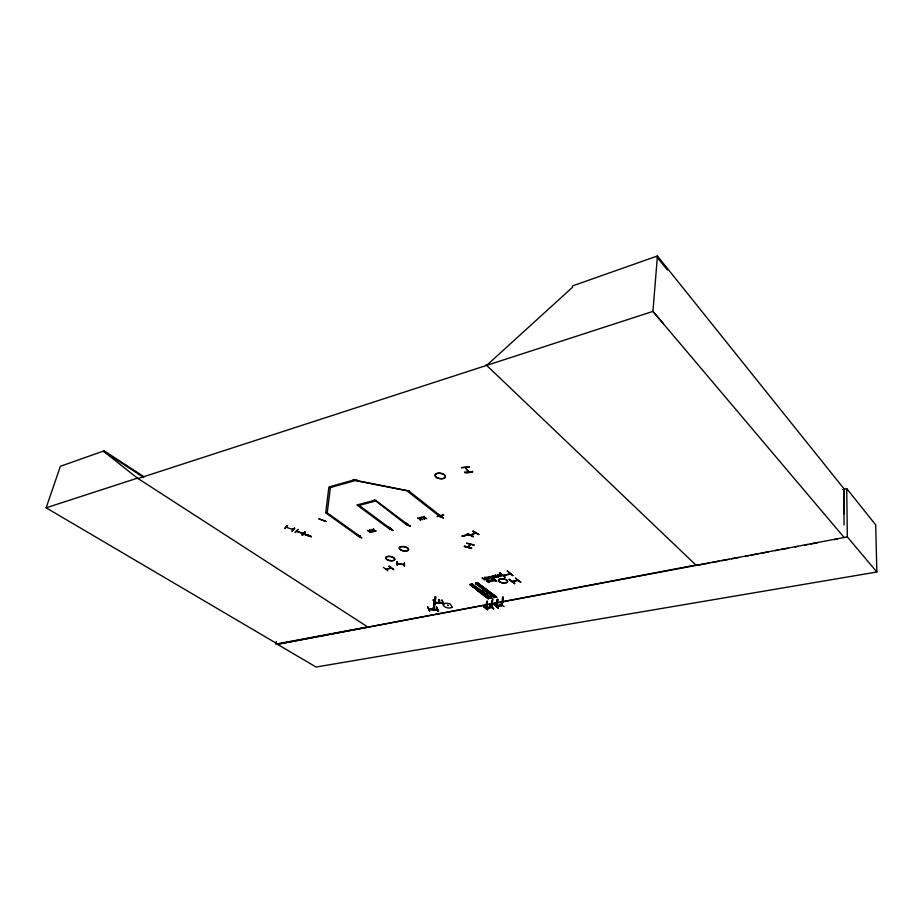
<?xml version="1.0" encoding="UTF-8"?>
<svg xmlns="http://www.w3.org/2000/svg" width="923" height="923" viewBox="0 0 923 923"><rect width="100%" height="100%" fill="white"/><g stroke="black" fill="none" stroke-linecap="round" stroke-linejoin="round"><path stroke-width="1.38" d="M466.83 543.186L474.064 545.193M325.957 521.553L318.977 518.714M318.931 518.968L325.992 521.264M486.663 365.381L572.398 287.388L572.572 285.899L657.43 255.971L652.919 311.409L844.21 537.578M510.661 573.737L503.22 575.248M510.892 573.91L503.404 575.79M502.597 596.973L501.558 605.615L501.639 604.992M503.266 596.985L502.089 605.534L502.931 598.3M512.669 575.652L507.142 570.979M512.98 575.617L507.477 570.91M504.154 606.584L500.185 603.861M498.235 607.68L494.232 604.657L498.189 607.957M494.267 604.634L498.282 607.646M497.37 576.702L495.709 575.421L497.416 576.333M498.408 576.679L497.901 577.14L497.82 576.252M493.574 608.892L489.605 605.534L493.62 608.534M498.362 577.048L498.12 576.46M501.201 575.571L500.739 576.01L499.135 574.371M504.893 577.233L499.355 572.583M500.624 574.071L501.766 575.56L499.539 574.291M505.204 577.187L499.689 572.514M497.197 599.362L496.297 606.549L502.112 605.5M496.447 606.549L497.335 599.465M500.739 576.01L500.774 575.237M501.016 575.421L502.32 575.583L501.027 573.979M497.728 599.269L496.874 606.492L497.866 599.373M492.836 580.394L491.29 580.14L492.882 580.036M492.017 579.379C495.19 580.694 491.451 582.194 493.113 580.209M495.686 580.855L493.378 579.102M494.336 575.744L494.013 575.502M496.678 580.659L496.228 581.098L493.978 578.975M496.62 581.017L494.382 578.894M492.04 600.504L490.851 607.461L491.59 606.723M494.255 576.114C491.463 575.594 494.855 578.34 495.178 576.402M491.901 600.388L490.955 607.426M495.755 575.064L495.674 575.687L495.466 575.133M495.466 576.506C495.178 578.79 490.471 575.664 493.967 575.871M492.628 598.889L491.44 607.357L485.752 608.395L486.756 601.358M495.132 576.76L495.743 576.448M486.363 607.646L485.833 608.499L491.613 607.484L492.767 598.992M496.851 576.91L495.974 576.633M497.116 576.402L496.147 576.367M496.793 577.279L496.378 576.552M488.959 580.636L490.967 581.236L489.017 580.279M491.082 578.086L489.709 577.683M489.951 580.994C487.748 585.009 488.279 579.944 486.352 581.236C488.417 578.375 487.725 584.317 489.548 581.559M489.894 578.213L489.975 577.625M486.894 601.461L485.971 608.499M491.348 577.567L490.378 577.544M487.413 601.358L486.398 608.442L487.275 601.254M487.702 579.656L491.451 581.352L490.182 581.167M491.036 578.444L490.609 577.717M487.644 580.025L489.905 581.744L490.355 581.305M492.224 576.171C486.836 576.944 496.805 578.363 491.024 576.806M491.059 577.752L491.232 576.967M483.802 606.607L487.794 609.607M492.444 577.071C489.432 577.129 493.424 578.317 492.49 576.713M493.113 580.602L490.805 580.232L492.201 579.506M492.374 580.048L492.421 579.298M495.236 581.294L492.986 579.183M487.517 578.34L486.19 578.156M482.21 578.179L485.948 579.321L484.425 579.863L482.256 577.821M483.698 578.917C486.133 578.156 485.06 580.913 483.756 578.548M486.225 578.963L484.61 577.337M486.133 578.513L485.002 577.256M473.061 531.013L478.714 534.255M471.665 548.054L464.465 546.047M473.407 536.367C466.876 534.867 463.934 530.633 473.084 536.794M474.087 544.916L466.796 543.266M468.446 534.382L468.642 534.959L462.181 535.802M468.469 546.647L468.261 547.42M464.765 472.022C464.338 473.511 473.337 472.622 472.611 471.295M452.166 607.403L450.228 603.942C436.567 600.585 445.394 610.749 452.178 607.311M354.351 480.122L354.236 480.906L330.411 487.575L328.865 487.275L325.75 512.553L327.238 512.842L360.282 536.517L359.174 536.782L326.119 513.142L327.238 512.842L330.411 487.575L329.384 486.825L353.209 480.133L409.051 491.186L441.494 516.626L440.271 516.926L407.816 491.509L408.001 490.736L354.351 480.122L354.478 479.545L357.305 480.098M461.569 467.788L469.519 466.773M442.232 600.1L443.963 604.634M443.582 604.611L441.852 600.088M439.163 600.158L438.679 602.95L438.898 599.546M439.013 602.338L439.463 599.581M439.729 600.192L439.336 602.973L438.39 602.292M438.137 611.488L436.36 606.953L438.552 611.176M461.638 467.523L469.449 467.038M435.021 596.581L433.187 609.803L435.287 597.204M435.852 597.227L433.856 609.838L435.587 596.604M434.918 604.207L433.129 599.685L434.975 603.861M438.517 611.511L436.741 606.976M429.403 611.072L427.534 606.873M427.568 606.538L429.783 611.084M443.144 517.93L438.713 514.469M443.525 515.149L437.006 516.557L443.651 514.861M424.661 519.176L424.499 517.595M424.453 518.23L426.299 518.414M420.657 520.168L420.496 518.576M424.165 519.303L423.911 518.08L421.673 516.984M420.45 519.211L422.296 519.395M422.076 517.249L423.899 517.826L423.749 516.476M423.911 518.08L423.969 517.445M426.703 518.68L424.442 517.976L424.245 516.349M420.161 520.284L419.907 519.072L417.681 517.976M418.073 518.241L419.896 518.818L419.746 517.468M419.907 519.072L419.965 518.438M422.699 519.661L420.426 518.957L420.242 517.341M404.343 562.626L404.447 565.961M410.066 526.26C400.697 519.13 406.132 524.829 410.158 525.972M403.605 564.045L403.628 564.634M397.086 561.634L397.213 564.98M397.963 563.272L397.732 563.665M389.229 566.376L393.521 569.329M409.051 491.186L409.154 490.598M389.01 566.134L393.463 569.687M393.186 530.471L388.156 526.883L392.944 530.483M386.414 568.799L386.252 568.683M392.863 530.552L388.168 526.618M390.302 528.717L389.829 528.406M383.437 567.368L387.891 570.91M373.977 530.056L373.93 530.667L375.753 530.852M374.265 531.21L373.734 531.694L373.4 530.54L371.219 529.479M370.227 531.233L371.981 531.775M371.588 529.733L373.377 530.298L373.169 528.994M376.123 531.106L373.896 530.425L373.642 528.879M370.504 532.144L369.961 532.629L369.638 531.463L367.458 530.413M374.3 499.839L406.916 525.095L408.093 524.806L375.373 500.104L356.959 504.973L389.818 529.283L390.971 528.994L358.124 504.662M367.816 530.667L369.604 531.221L369.396 529.929M369.638 531.463L369.673 530.852M372.35 532.04L370.135 531.36L369.869 529.814M356.682 534.682L361.828 537.763M360.178 535.848L360.016 535.721M353.209 480.133L353.336 479.556M322.069 520.18L322.531 520.399M311.27 536.425L304.405 533.967M308.282 534.844L308.051 534.752M302.79 533.482L302.859 532.871M302.202 534.948L304.913 531.902M276.404 641.416L275.792 644.139L367.689 626.936M842.537 489.525L846.749 488.636L875.708 524.91L876.85 572.006L316.058 667.029L277.385 644.266L695.896 565.049M302.133 535.028C308.19 527.76 303.275 536.286 302.213 534.659M295.325 532.202L297.875 529.675M295.21 532.456L297.991 529.421M292.222 531.187L294.806 528.337M293.179 529.617L292.522 528.879M294.529 527.887L291.841 531.06M287.549 525.406L284.976 528.233M464.396 546.393L471.607 548.354L464.292 546.531M469.992 544.57L470.165 544.293M470.534 544.385L468.192 547.42M368.15 627.236L137.423 478.137L103.884 451.612L104.137 450.839L143.884 476.683M277.454 643.954L46.15 507.812L60.399 466.277L104.137 450.839M307.624 535.432L307.97 535.559M473.303 536.701L467.442 533.575M494.197 604.911L498.235 608.003M483.698 606.907L487.725 609.895M405.312 522.683L410.089 526.352M441.067 516.361L439.948 516.557L440.652 516.395M361.724 538.074L356.924 534.613M470.511 535.017L475.737 532.963M396.959 561.934L397.155 565.337M470.292 544.247L467.892 547.385M284.838 528.521L287.411 525.695M488.486 598.658L469.865 584.513L489.052 598.542L470.026 584.386L472.011 583.936L479.556 589.705L472.126 584.086M479.175 589.774L471.445 584.201L479.256 589.774L480.295 589.612L491.417 598.127L479.868 589.959M482.879 589.036L475.426 583.382L477.572 582.805L485.083 588.632M483.041 589.301L483.514 588.92L475.449 583.405M483.006 588.839L494.186 597.585L482.625 589.359L484.979 588.47L477.006 583.082L484.413 588.747M488.094 598.739L477.087 590.455L479.418 589.566M477.318 590.143L477.918 590.051M479.718 589.716L490.84 598.231M485.625 588.828L496.943 597.066L495.916 597.262L485.002 588.92L496.528 597.169M485.071 588.92L496.355 597.181M485.452 588.839L485.798 588.643M483.271 589.255L494.578 597.493L475.68 583.348M286.995 527.414L286.326 527.16M296.571 531.267L303.529 533.598M305.213 532.363L302.525 535.144M359.278 536.332L359.924 536.182M407.747 524.437L408.254 524.333M385.549 569.249L391.052 568.026M468.722 471.999L465.573 467.984M397.086 563.618L404.332 564.599M501.662 605.592C504.316 603.411 494.128 606.226 497.012 605.846M496.159 606.434L501.974 605.361M477.653 582.967L477.041 583.094L484.563 588.632M477.837 589.935L470.176 584.444M359.347 536.309L360.097 536.321M390.464 528.879L390.002 528.983M397.155 563.63L404.239 564.714M391.19 568.187L385.872 569.387M473.003 531.394L478.702 534.532M46.15 507.812L137.492 478.114L138.138 478.529M486.49 607.819L485.775 607.761L490.921 607.011M359.105 505.4L375.165 501.154M443.409 518.184L438.483 514.526M487.402 578.721L486.375 578.698M462.158 536.113L468.457 534.763L462.123 536.182M475.657 532.952L470.626 535.19M389.252 566.422L393.775 569.618M303.402 533.702L296.652 531.29M489.663 578.04L488.775 576.933L489.651 576.679M495.42 576.863L494.543 575.756L495.42 575.49M490.563 578.086L491.29 577.936M496.32 576.91L497.059 576.76M509.346 579.379L514.838 583.648L509.369 579.402M512 581.444L517.734 580.302M512.219 581.617L517.965 580.475M470.811 584.882L472.761 584.513M476.36 583.763L478.333 583.382M474.041 587.34L476.003 586.97M479.591 586.232L481.564 585.863M474.791 587.916L476.753 587.536M480.341 586.809L482.314 586.428M475.472 588.424L477.422 588.043M481.01 587.316L482.983 586.936M476.222 588.989L478.172 588.62M481.76 587.893L483.733 587.513M476.718 589.37L478.668 589.001M482.256 588.274L484.229 587.893M277.385 644.266L847.314 536.909L876.85 572.006M708.979 563.053L696.3 565.43L486.052 364.804M711.806 562.534L718.855 561.207M721.671 560.676L728.72 559.361M731.535 558.83L738.585 557.515M745.634 556.2L748.461 555.669M751.276 555.138L758.325 553.823M761.152 553.292L768.201 551.977M775.251 550.65L778.066 550.12M780.881 549.6L787.93 548.274M794.98 546.958L797.807 546.428M804.856 545.112L807.671 544.582M810.498 544.051L817.547 542.736M834.461 539.574L837.276 539.044M489.882 605.834L493.632 608.788M491.221 606.93L491.428 606.711M491.059 607.115L486.363 607.68M468.48 471.607L465.4 467.661M464.742 472.357L472.726 471.895L464.88 472.634M495.651 575.698L495.04 575.825L496.089 576.737M489.871 576.875L489.271 577.002L490.321 577.902M434.675 602.35L442.994 602.742L434.595 602.696M434.756 602.523L443.063 602.915L434.675 602.881M433.741 608.13L433.072 608.095L433.972 608.753M433.556 609.18L432.899 609.157L433.222 609.791M429.23 609.388L437.606 609.78M429.068 609.561L437.467 609.965M465.054 535.455L465.33 535.363M492.155 576.54L490.967 577.163M473.061 531.313L478.737 534.555M480.064 589.924L490.99 598.231M488.613 598.646L477.664 590.351M286.199 527.264L293.099 529.571M404.355 562.938L404.378 566.318M137.423 478.137L138.069 478.552L652.919 311.409L663.395 323.604M103.884 451.612L143.642 477.445M475.599 583.186L483.525 588.909M485.106 588.609L477.191 582.886M509.058 579.436L514.538 583.682M657.303 257.517L667.456 269.978M657.43 255.971L843.703 488.405L844.072 524.933M436.36 606.953L438.217 611.153M439.186 601.3L439.452 601.911M370.158 531.602L370.435 532.513M373.93 530.667L374.196 531.579M846.749 488.636L847.314 536.909M843.83 489.94L844.084 513.834M499.862 575.894C496.736 577.844 496.724 572.941 499.862 575.894M437.525 609.607L429.149 609.203L437.525 609.607M486.906 577.498L488.775 578.167L486.906 577.498M497.497 575.341L499.366 576.021L497.566 575.271M311.201 536.713L304.325 534.255L311.189 536.782M486.467 577.394C488.44 580.521 490.517 576.16 486.467 577.394M447.62 605.326L448.209 605.557L447.62 605.326M515.449 578.179L520.907 582.448L515.426 578.167M439.221 601.277L438.563 601.242L438.852 601.9L439.51 601.934L439.221 601.277M401.147 550.235A4.673 2.134 10.2 0 0 408.497 549.785A4.673 2.134 10.2 0 0 402.082 546.635A4.673 2.134 10.2 0 0 401.147 550.235M401.17 550.073A4.696 2.146 10.2 0 0 408.554 549.623A4.696 2.146 10.2 0 0 402.105 546.462A4.696 2.146 10.2 0 0 401.17 550.073M387.568 559.961A4.592 2.065 10.5 0 0 394.732 559.546A4.592 2.065 10.5 0 0 388.41 556.488A4.592 2.065 10.5 0 0 387.568 559.961M387.579 559.799A4.615 2.077 10.5 0 0 394.79 559.384A4.615 2.077 10.5 0 0 388.421 556.304A4.615 2.077 10.5 0 0 387.579 559.799M437.029 477.768A5.226 2.677 9.7 0 0 445.336 477.076A5.226 2.677 9.7 0 0 438.298 473.303A5.226 2.677 9.7 0 0 437.029 477.768M437.041 477.595A5.25 2.688 9.7 0 0 445.394 476.903A5.25 2.688 9.7 0 0 438.321 473.095A5.25 2.688 9.7 0 0 437.041 477.595M500.104 582.228A4.569 2.042 7.9 0 0 507.512 581.871A4.569 2.042 7.9 0 0 501.558 578.894A4.569 2.042 7.9 0 0 500.104 582.228M500.104 582.067A4.592 2.054 7.9 0 0 507.558 581.721A4.592 2.054 7.9 0 0 501.57 578.721A4.592 2.054 7.9 0 0 500.104 582.067"/></g></svg>
